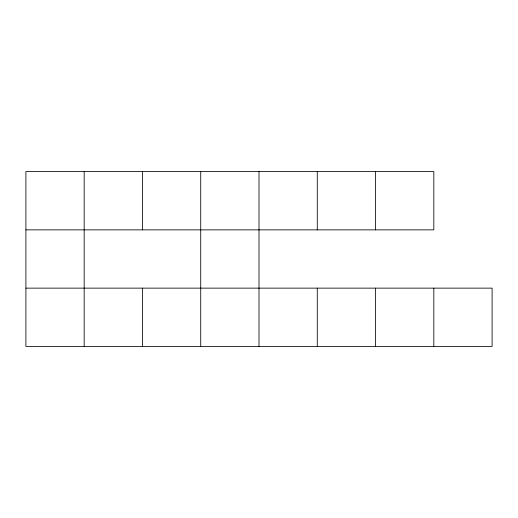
<?xml version="1.0" encoding="UTF-8"?>
<svg xmlns="http://www.w3.org/2000/svg" width="518" height="518" viewBox="0 0 518 518"><rect width="100%" height="100%" fill="white"/><g stroke="black" fill="none" stroke-linecap="round" stroke-linejoin="round"><path stroke-width="0.78" d="M25.9 229.862L433.825 229.862L433.825 171.587L25.9 171.587L25.9 346.412L492.1 346.412L492.1 288.137L25.9 288.137M433.825 288.137L433.825 346.412M375.55 171.587L375.55 229.862M375.55 288.137L375.55 346.412M317.275 171.587L317.275 229.862M317.275 288.137L317.275 346.412M259 171.587L259 346.412M200.725 171.587L200.725 346.412M142.45 171.587L142.45 229.862M142.45 288.137L142.45 346.412M84.175 171.587L84.175 346.412"/></g></svg>
